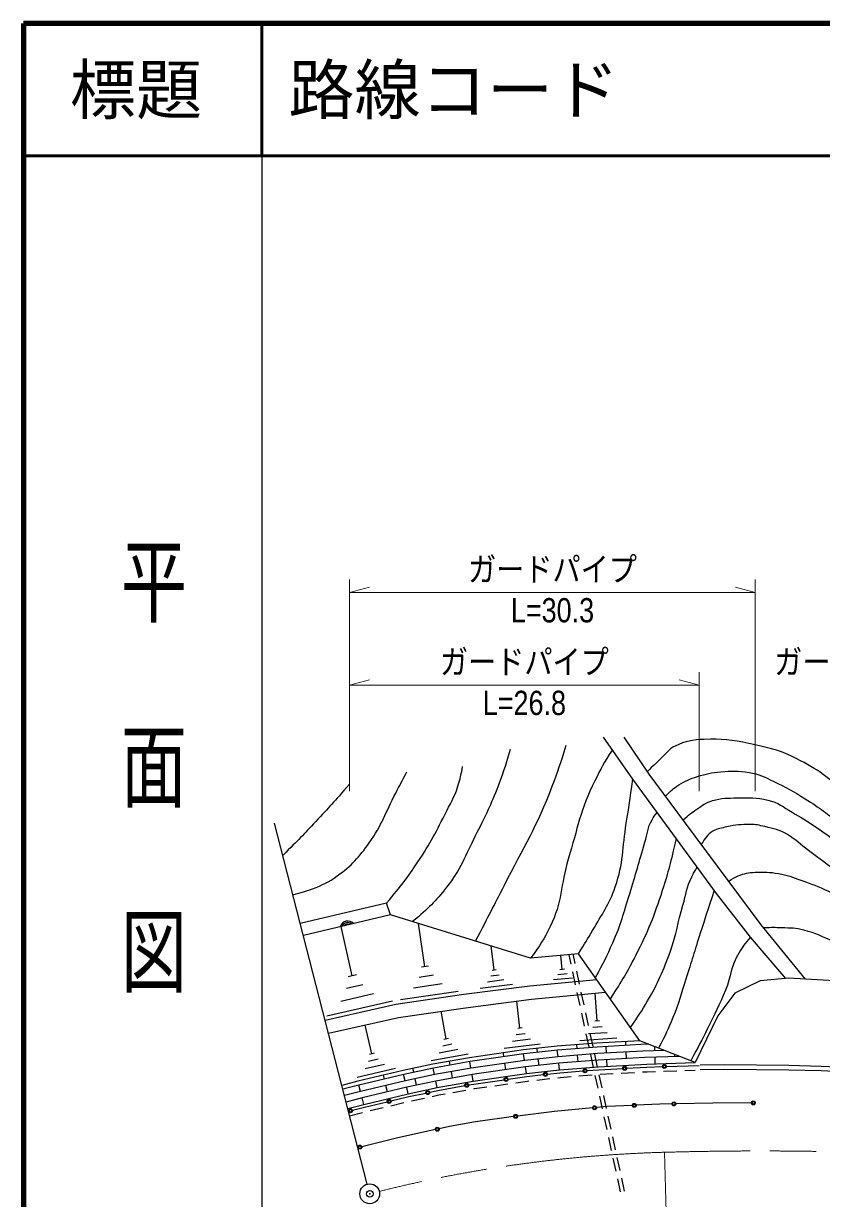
# Model space of a CAD drawing. Units: millimetres at full size, sheet at 1:1000; details may follow other scales. Extents: x 40000 to 680000, y 20000 to 380000.
# Drawn here: x 40000 to 100275, y 291219 to 380000 of the extents above; entities that cross this region are included whole.
import ezdxf
from ezdxf.enums import TextEntityAlignment as Align

# ---------------------------------------------------------------- set-up
doc = ezdxf.new("R2010")
doc.units = ezdxf.units.MM
doc.header["$LTSCALE"] = 1000
doc.header["$PDMODE"] = 32
doc.header["$PDSIZE"] = 500
doc.linetypes.add('CHAIN', pattern=[18.5, 12, -1.5, 3.5, -1.5])
for name, color, linetype, lineweight in [('M-BGD', 7, 'Continuous', 25), ('M-BMK', 2, 'CHAIN', 13), ('M-BMK-OTRS', 5, 'Continuous', 25), ('M-BMK-SRVR', 3, 'Continuous', 25), ('M-STR-HTXT', 7, 'Continuous', 13), ('M-STR-STRC', 7, 'Continuous', 25), ('M-TTL', 2, 'Continuous', 140), ('M-TTL-BAND', 7, 'Continuous', 25), ('M-TTL-LINE', 7, 'Continuous', 50)]:
    doc.layers.add(name, color=color, linetype=linetype, lineweight=lineweight)
doc.layers.add('M-OTRS', color=6, linetype='Continuous')
doc.layers.add('M-TTL-TXT', color=7, linetype='Continuous')
doc.styles.add('@ＭＳ ゴシック', font='')
doc.styles.add('ＭＳ ゴシック', font='')
doc.styles.add('ＭＳ Ｐゴシック', font='')
doc.styles.get('@ＭＳ ゴシック').set_extended_font_data('@MS Gothic')
doc.styles.get('ＭＳ ゴシック').set_extended_font_data('MS Gothic')
doc.styles.get('ＭＳ Ｐゴシック').set_extended_font_data('MS PGothic')

msp = doc.modelspace()

# ---------------------------------------------------------------- linework, layer by layer
at = {"layer": 'M-BGD'}
for p, q in [((67720, 312662), (61137, 311091)), ((64833, 308048), (63993, 311772)), ((70326, 308730), (69846, 312003)), ((75558, 308468), (75323, 310304)), ((80684, 308520), (80581, 309590)), ((81365, 308929), (81213, 309630)), ((81663, 308970), (81506, 309694)), ((65143, 308118), (64523, 307978)), ((70978, 308082), (69887, 307922)), ((70599, 308770), (70053, 308690)), ((75916, 308099), (75304, 308021)), ((75711, 308488), (75405, 308448)), ((81075, 308197), (80361, 308129)), ((80862, 308537), (80505, 308503)), ((81704, 307366), (81492, 308343)), ((82003, 307406), (81790, 308384)), ((65640, 307361), (64399, 307081)), ((71631, 307435), (69448, 307115)), ((76939, 307400), (74490, 307087)), ((76274, 307730), (75050, 307574)), ((81465, 307875), (80038, 307738)), ((66448, 306673), (63965, 306113)), ((72828, 306868), (68464, 306227)), ((82044, 305802), (81832, 306780)), ((82342, 305843), (82130, 306820)), ((83320, 304634), (83180, 306733)), ((67876, 306125), (62910, 305006)), ((77502, 304081), (77260, 306131)), ((71929, 303269), (71537, 305364)), ((82383, 304239), (82171, 305216)), ((82681, 304279), (82469, 305257)), ((83495, 304646), (83145, 304622)), ((66313, 302149), (65795, 304323)), ((77897, 303666), (77214, 303586)), ((77673, 304102), (77331, 304061)), ((82722, 302675), (82510, 303652)), ((84082, 303748), (82683, 303654)), ((83021, 302716), (82809, 303693)), ((83701, 304191), (83002, 304144)), ((72365, 302869), (71667, 302738)), ((72104, 303302), (71754, 303237)), ((79029, 302877), (76297, 302554)), ((78293, 303251), (76926, 303090)), ((81818, 302545), (81794, 302844)), ((84813, 303328), (82015, 303141)), ((86642, 302849), (83331, 302665)), ((85502, 302785), (85486, 303085)), ((87228, 302876), (86639, 302857)), ((66494, 302192), (66132, 302106)), ((73587, 302134), (70794, 301611)), ((72802, 302469), (71405, 302207)), ((77800, 302148), (73734, 301563)), ((76290, 301931), (76248, 302228)), ((77846, 301649), (77775, 302144)), ((80343, 302428), (77800, 302148)), ((80390, 301930), (77863, 301652)), ((78830, 302261), (78797, 302559)), ((80375, 301928), (80321, 302425)), ((83331, 302665), (80343, 302428)), ((83364, 302166), (80390, 301930)), ((81897, 301548), (81857, 302046)), ((83062, 301111), (82850, 302089)), ((83360, 301152), (83148, 302129)), ((86789, 302356), (83364, 302166)), ((86936, 301863), (83398, 301667)), ((84032, 302203), (84005, 302702)), ((85558, 301787), (85530, 302286)), ((88393, 302414), (86787, 302362)), ((89558, 301951), (86935, 301866)), ((87692, 302391), (87682, 302696)), ((87724, 301392), (87708, 301891)), ((89207, 301940), (89202, 302092)), ((68108, 301045), (65209, 300355)), ((67268, 301356), (65818, 301010)), ((66790, 301752), (66066, 301580)), ((70965, 301073), (68731, 300595)), ((69472, 300753), (69409, 301047)), ((71043, 300578), (70939, 301067)), ((73734, 301563), (70965, 301073)), ((73813, 301070), (71061, 300582)), ((72233, 301297), (72181, 301593)), ((73797, 301067), (73710, 301559)), ((77863, 301652), (73813, 301070)), ((77926, 301156), (73893, 300576)), ((76433, 300941), (76362, 301436)), ((77989, 300659), (77917, 301154)), ((80437, 301432), (77926, 301156)), ((78939, 301267), (78884, 301764)), ((80485, 300934), (80430, 301431)), ((83398, 301667), (80437, 301432)), ((84088, 301204), (84060, 301704)), ((91118, 300961), (92938, 300984)), ((92938, 300984), (95374, 300970)), ((95374, 300970), (97804, 300938)), ((68731, 300595), (65336, 299786)), ((68842, 300107), (65455, 299300)), ((67255, 300243), (67186, 300535)), ((68830, 300105), (68714, 300591)), ((71061, 300582), (68842, 300107)), ((71157, 300091), (68952, 299620)), ((69681, 299776), (69576, 300264)), ((71252, 299600), (71148, 300089)), ((73893, 300576), (71157, 300091)), ((72408, 300313), (72320, 300805)), ((73972, 300082), (73885, 300574)), ((77181, 299968), (78060, 300094)), ((78060, 300094), (78171, 300106)), ((78768, 300172), (79762, 300281)), ((80358, 300347), (80538, 300367)), ((80538, 300367), (81355, 300431)), ((81953, 300479), (82950, 300558)), ((83401, 299548), (83189, 300525)), ((83699, 299589), (83487, 300566)), ((83548, 300604), (84546, 300659)), ((85145, 300692), (86144, 300748)), ((86743, 300781), (87108, 300801)), ((87108, 300801), (87742, 300822)), ((88342, 300841), (89341, 300874)), ((89941, 300893), (90741, 300919)), ((97804, 300938), (100245, 300878)), ((100245, 300878), (102782, 300765)), ((65336, 299786), (64121, 299479)), ((65455, 299300), (64245, 298994)), ((65449, 299298), (65326, 299783)), ((68952, 299620), (65574, 298814)), ((67487, 299270), (67371, 299757)), ((69062, 299132), (68946, 299618)), ((72438, 299232), (73423, 299406)), ((74014, 299511), (74062, 299519)), ((74062, 299519), (75003, 299654)), ((75597, 299740), (76587, 299882)), ((65574, 298814), (64370, 298510)), ((65694, 298329), (65571, 298814)), ((67745, 298232), (68718, 298464)), ((69302, 298600), (70280, 298809)), ((70866, 298935), (71362, 299041)), ((71362, 299041), (71848, 299127)), ((83741, 297984), (83528, 298962)), ((84039, 298025), (83827, 299002)), ((64636, 297474), (65605, 297719)), ((66188, 297861), (67161, 298093)), ((84378, 296461), (84166, 297439)), ((84080, 296421), (83868, 297398)), ((84419, 294857), (84207, 295834)), ((84717, 294898), (84505, 295875)), ((84759, 293293), (84546, 294271)), ((85057, 293334), (84845, 294311)), ((85098, 291730), (84886, 292707)), ((85396, 291771), (85184, 292748))]:
    msp.add_line(p, q, dxfattribs=at)
for points in [[(97579, 307849), (94919, 310963), (92332, 314259), (86031, 322896), (83820, 326067)], [(99057, 307796), (95727, 311886), (89928, 319688), (87258, 323276), (85380, 326072)], [(67720, 312662), (67423, 313526), (60907, 311985)], [(86553, 303144), (81920, 309714), (78304, 309380), (67720, 312662)], [(83306, 307750), (78256, 307266), (73249, 306626), (68131, 305875), (62787, 304670)], [(102560, 307601), (97784, 307867), (95634, 307673), (93739, 306722), (92436, 305016), (90723, 301489)], [(63036, 303701), (68314, 304891), (73385, 305635), (78367, 306272), (83969, 306809)], [(90723, 301489), (86553, 303144), (83311, 302964), (80315, 302726), (77762, 302445), (73687, 301860), (70907, 301367), (68665, 300888), (65265, 300077), (64046, 299769)], [(64494, 298026), (65694, 298329), (69062, 299132), (71252, 299600), (73972, 300082), (77989, 300659), (80485, 300934), (83432, 301168), (87083, 301371), (90723, 301489)], [(91113, 301311), (92937, 301334), (95377, 301320), (97811, 301288), (100257, 301228), (106336, 300956), (116049, 300331)]]:
    msp.add_lwpolyline(points, dxfattribs=at)
for radius, start, end in [(567, 41.49873, 165.35376), (453, 49.45812, 157.39436), (340, 65.08349, 141.76899)]:
    msp.add_arc((64491, 311617), radius, start, end, dxfattribs=at)
for points, knots in [([(134234, 298963), (132419, 299547), (131933, 299714), (130473, 300238), (128363, 300994), (127176, 301418), (125133, 302339), (123552, 303052), (122649, 303448), (121202, 304404), (119779, 305344), (119083, 306020), (117827, 307173), (116102, 308756), (115332, 309842), (113693, 311514), (112483, 312748), (111865, 313506), (110564, 314643), (108807, 316178), (107638, 316814), (105870, 318336), (104310, 319678), (103645, 320663), (102052, 321966), (100619, 323138), (99778, 323794), (98109, 324594), (96889, 325179), (96115, 325308), (94792, 325596), (93497, 325877), (92737, 325969), (91413, 325909), (90536, 325868), (90016, 325781), (89222, 325408), (88703, 325164), (88543, 324826), (88121, 324438), (87723, 324072), (87596, 323947), (87121, 323480)], [0, 0, 0, 0, 1, 1, 1, 2, 2, 2, 3, 3, 3, 4, 4, 4, 5, 5, 5, 6, 6, 6, 7, 7, 7, 8, 8, 8, 9, 9, 9, 10, 10, 10, 11, 11, 11, 12, 12, 12, 13, 13, 13, 14, 14, 14, 14]), ([(76770, 325136), (76330, 323702), (76193, 323287), (75741, 322132), (75193, 320728), (74810, 319971), (74128, 318627), (73340, 317075), (73036, 316101), (71958, 314733), (71077, 313614), (70641, 313204), (69390, 312144)], [0, 0, 0, 0, 1, 1, 1, 2, 2, 2, 3, 3, 3, 4, 4, 4, 4]), ([(74140, 310671), (75214, 312706), (75485, 313241), (76325, 314900), (77792, 317796), (78807, 319341), (79941, 322382), (80387, 323577), (80558, 324001), (80998, 325470)], [0, 0, 0, 0, 1, 1, 1, 2, 2, 2, 3, 3, 3, 3]), ([(84477, 325126), (83804, 324087), (83628, 323722), (83154, 322786), (82051, 320606), (81859, 319199), (81151, 316861), (80555, 314890), (80704, 313609), (79774, 311771), (79280, 310792), (79057, 310386), (78304, 309380)], [0, 0, 0, 0, 1, 1, 1, 2, 2, 2, 3, 3, 3, 4, 4, 4, 4]), ([(60345, 314173), (61041, 314338), (61266, 314405), (61833, 314622), (62601, 314915), (63027, 315120), (63697, 315595), (64806, 316382), (65326, 316992), (66117, 318099), (67084, 319451), (67351, 320380), (68120, 321854), (68448, 322483), (68552, 322682), (68954, 323467)], [0, 0, 0, 0, 1, 1, 1, 2, 2, 2, 3, 3, 3, 4, 4, 4, 5, 5, 5, 5]), ([(67423, 313526), (68592, 314940), (68940, 315377), (69790, 316651), (70748, 318088), (71187, 318959), (71967, 320500), (72373, 321303), (72639, 321748), (72884, 322614), (73021, 323096), (73070, 323283), (73163, 323866)], [0, 0, 0, 0, 1, 1, 1, 2, 2, 2, 3, 3, 3, 4, 4, 4, 4]), ([(88485, 321627), (88911, 322041), (89070, 322185), (89503, 322465), (90006, 322789), (90329, 322916), (90900, 323095), (91573, 323306), (91965, 323403), (92668, 323466), (93500, 323541), (93982, 323550), (94807, 323417), (95558, 323295), (95944, 323065), (96636, 322749), (97613, 322303), (98137, 321996), (99047, 321426), (100154, 320733), (100718, 320259), (101779, 319498), (102593, 318914), (103045, 318581), (103844, 317977), (106023, 316330), (107168, 315310), (109336, 313649), (110500, 312757), (111225, 312349), (112340, 311396), (113221, 310644), (113641, 310142), (114468, 309331), (115998, 307830), (116766, 306897), (118348, 305451), (118898, 304948), (119175, 304624), (119788, 304199), (120714, 303556), (121294, 303287), (122291, 302759), (123683, 302023), (124457, 301586), (125921, 301007), (126989, 300585), (127625, 300453), (128715, 300091), (129816, 299725), (130163, 299607), (131530, 299143)], [0, 0, 0, 0, 1, 1, 1, 2, 2, 2, 3, 3, 3, 4, 4, 4, 5, 5, 5, 6, 6, 6, 7, 7, 7, 8, 8, 8, 9, 9, 9, 10, 10, 10, 11, 11, 11, 12, 12, 12, 13, 13, 13, 14, 14, 14, 15, 15, 15, 16, 16, 16, 17, 17, 17, 17]), ([(64618, 322521), (63414, 321150), (63095, 320785), (62084, 319705), (61126, 318682), (60804, 318356), (59585, 317131)], [0, 0, 0, 0, 1, 1, 1, 2, 2, 2, 2]), ([(81920, 309714), (82447, 310546), (82584, 310781), (82987, 311479), (83713, 312734), (84224, 313404), (84698, 314775), (85319, 316573), (85234, 317694), (85532, 319573), (85738, 320869), (85802, 321286), (86031, 322896)], [0, 0, 0, 0, 1, 1, 1, 2, 2, 2, 3, 3, 3, 4, 4, 4, 4]), ([(89824, 319827), (90283, 320226), (90429, 320351), (90856, 320633), (91297, 320925), (91536, 321132), (92043, 321282), (92748, 321492), (93180, 321477), (93916, 321486), (94823, 321499), (95348, 321519), (96234, 321320), (97008, 321145), (97365, 320810), (98051, 320411), (99374, 319641), (100086, 319154), (101315, 318241), (102877, 317082), (103696, 316356), (105172, 315089), (106160, 314241), (106647, 313692), (107620, 312826), (109146, 311467), (109968, 310665), (111569, 309396), (112815, 308409), (113548, 307901), (114833, 306967), (116408, 305821), (117286, 305173), (118894, 304074), (120596, 302911), (121487, 302147), (123308, 301181), (124779, 300400), (125351, 300152), (127196, 299430)], [0, 0, 0, 0, 1, 1, 1, 2, 2, 2, 3, 3, 3, 4, 4, 4, 5, 5, 5, 6, 6, 6, 7, 7, 7, 8, 8, 8, 9, 9, 9, 10, 10, 10, 11, 11, 11, 12, 12, 12, 13, 13, 13, 13]), ([(83193, 307909), (83862, 309112), (84050, 309486), (84512, 310538), (85127, 311938), (85330, 312779), (85791, 314237), (86269, 315748), (86463, 316618), (86932, 318131), (87138, 318798), (87120, 319233), (87478, 319832), (87614, 320058), (87668, 320156), (87862, 320387)], [0, 0, 0, 0, 1, 1, 1, 2, 2, 2, 3, 3, 3, 4, 4, 4, 5, 5, 5, 5]), ([(123952, 299646), (122874, 300355), (122593, 300550), (121731, 301144), (120085, 302281), (119202, 302974), (117596, 304167), (116334, 305104), (115653, 305662), (114388, 306596), (113382, 307338), (112808, 307740), (111792, 308469), (110092, 309689), (109137, 310368), (107434, 311584), (105943, 312649), (105099, 313235), (103614, 314310), (101912, 315543), (100976, 316258), (99294, 317518), (98669, 317986), (98366, 318318), (97699, 318723), (97096, 319090), (96679, 319154), (95993, 319317), (95565, 319418), (95320, 319489), (94880, 319484), (94195, 319476), (93805, 319450), (93137, 319298), (92715, 319202), (92453, 319184), (92080, 318964), (91635, 318703), (91494, 318451), (91194, 317985)], [0, 0, 0, 0, 1, 1, 1, 2, 2, 2, 3, 3, 3, 4, 4, 4, 5, 5, 5, 6, 6, 6, 7, 7, 7, 8, 8, 8, 9, 9, 9, 10, 10, 10, 11, 11, 11, 12, 12, 12, 13, 13, 13, 13]), ([(89292, 318427), (88878, 316561), (88732, 316000), (88244, 314483), (87613, 312521), (87188, 311432), (86242, 309601), (85559, 308279), (85284, 307807), (84318, 306314)], [0, 0, 0, 0, 1, 1, 1, 2, 2, 2, 3, 3, 3, 3]), ([(85846, 304148), (86491, 305055), (86669, 305348), (87139, 306152), (87953, 307545), (88315, 308389), (88863, 309907), (89342, 311231), (89408, 312035), (89809, 313384), (90058, 314224), (90077, 314746), (90477, 315526), (90623, 315812), (90677, 315928), (90886, 316241)], [0, 0, 0, 0, 1, 1, 1, 2, 2, 2, 3, 3, 3, 4, 4, 4, 5, 5, 5, 5]), ([(93271, 315190), (93564, 315397), (93684, 315461), (93971, 315589), (94445, 315800), (94752, 315836), (95270, 315868), (95957, 315910), (96350, 315879), (97031, 315775), (97711, 315671), (98070, 315503), (98719, 315274), (99543, 314984), (100004, 314810), (100796, 314440), (101820, 313961), (102393, 313687), (103373, 313123), (105113, 312122), (106078, 311536), (107731, 310397), (109811, 308964), (110905, 308060), (112923, 306540), (114685, 305213), (115702, 304505), (117411, 303110), (118884, 301906), (119363, 301487), (121103, 299935)], [0, 0, 0, 0, 1, 1, 1, 2, 2, 2, 3, 3, 3, 4, 4, 4, 5, 5, 5, 6, 6, 6, 7, 7, 7, 8, 8, 8, 9, 9, 9, 10, 10, 10, 10]), ([(92171, 314480), (91652, 312925), (91519, 312527), (91116, 311270), (90682, 309915), (90471, 309146), (90032, 307793), (89663, 306659), (89510, 306003), (89058, 304900), (88679, 303975), (88523, 303653), (87974, 302580)], [0, 0, 0, 0, 1, 1, 1, 2, 2, 2, 3, 3, 3, 4, 4, 4, 4]), ([(113711, 302942), (111217, 304785), (110560, 305298), (108466, 306701), (107223, 307534), (106582, 308099), (105253, 308787), (103712, 309586), (102805, 309947), (101206, 310623), (100336, 310991), (99864, 311252), (98953, 311499), (98321, 311671), (97938, 311637), (97284, 311666), (96745, 311690), (96556, 311689), (95902, 311671)], [0, 0, 0, 0, 1, 1, 1, 2, 2, 2, 3, 3, 3, 4, 4, 4, 5, 5, 5, 6, 6, 6, 6]), ([(94919, 310963), (94470, 310462), (94333, 310253), (94023, 309754), (93411, 308769), (93469, 308029), (93022, 306959), (92542, 305809), (92231, 305183), (91677, 304068), (91196, 303102), (91028, 302786), (90395, 301619)], [0, 0, 0, 0, 1, 1, 1, 2, 2, 2, 3, 3, 3, 4, 4, 4, 4])]:
    msp.add_open_spline(points, degree=3, knots=knots, dxfattribs=at)
at = {"layer": 'M-BMK'}
for centre, radius, start, end in [((95689, 29812), 265000, 86.17563, 91.5738), ((91157, 194750), 100000, 91.5738, 104.05061)]:
    msp.add_arc(centre, radius, start, end, dxfattribs=at)
at = {"layer": 'M-BMK-OTRS'}
msp.add_line((65965, 292300), (58953, 319589), dxfattribs=at)
at = {"layer": 'M-BMK-SRVR'}
msp.add_circle((66152, 291574), 750, dxfattribs=at)
msp.add_point((66152, 291574), dxfattribs=at)
at = {"layer": 'M-OTRS'}
msp.add_point((66152, 291574), dxfattribs=at)
at = {"layer": 'M-STR-HTXT'}
for p, q in [((64636, 338000), (64636, 322000)), ((64636, 337000), (66136, 337400)), ((95276, 337000), (93776, 337400)), ((95276, 338000), (95276, 322000)), ((64636, 337000), (95276, 337000)), ((64636, 330000), (66136, 330400)), ((91030, 330000), (89530, 330400)), ((91030, 331000), (91030, 322000)), ((64636, 330000), (91030, 330000)), ((89234, 264724), (88410, 294712))]:
    msp.add_line(p, q, dxfattribs=at)
at = {"layer": 'M-STR-STRC'}
for p, q in [((83447, 300948), (85257, 301049)), ((85557, 301066), (87093, 301151)), ((87093, 301151), (88254, 301189)), ((88553, 301198), (91030, 301279)), ((74007, 299865), (76302, 300195)), ((76599, 300237), (78016, 300441)), ((78016, 300441), (79277, 300580)), ((79575, 300613), (80505, 300715)), ((80505, 300715), (82264, 300855)), ((82563, 300878), (83447, 300948)), ((70681, 299253), (71295, 299384)), ((71295, 299384), (73336, 299746)), ((73631, 299798), (74007, 299865)), ((65746, 298115), (67463, 298525)), ((67755, 298594), (69111, 298917)), ((69111, 298917), (70388, 299190)), ((88069, 298348), (86279, 298264)), ((88977, 298367), (88069, 298348)), ((92075, 298431), (89277, 298373)), ((94976, 298443), (92075, 298431)), ((64840, 297886), (65746, 298115)), ((80112, 297798), (77320, 297446)), ((82986, 298061), (80112, 297798)), ((84088, 298162), (83285, 298088)), ((85979, 298250), (84088, 298162)), ((72183, 296657), (71400, 296486)), ((74151, 297012), (72183, 296657)), ((76135, 297297), (74151, 297012)), ((77022, 297409), (76135, 297297)), ((68267, 295802), (65555, 295134)), ((71107, 296422), (68267, 295802)), ((65263, 295063), (65256, 295061))]:
    msp.add_line(p, q, dxfattribs=at)
for centre, radius in [((82413, 300866), 150), ((82413, 300866), 120), ((85407, 301057), 150), ((85407, 301057), 120), ((85407, 301057), 100), ((85407, 301057), 100), ((85407, 301057), 100), ((85407, 301057), 100), ((88404, 301193), 150), ((88404, 301193), 120), ((88404, 301193), 100), ((88404, 301193), 100), ((88404, 301193), 100), ((88404, 301193), 100), ((76450, 300216), 150), ((76450, 300216), 120), ((76450, 300216), 100), ((76450, 300216), 100), ((76450, 300216), 100), ((76450, 300216), 100), ((79426, 300596), 150), ((79426, 300596), 120), ((79426, 300596), 100), ((79426, 300596), 100), ((79426, 300596), 100), ((79426, 300596), 100), ((82413, 300866), 100), ((82413, 300866), 100), ((82413, 300866), 100), ((82413, 300866), 100), ((70535, 299222), 150), ((70535, 299222), 120), ((70535, 299222), 100), ((70535, 299222), 100), ((70535, 299222), 100), ((70535, 299222), 100), ((73483, 299772), 150), ((73483, 299772), 120), ((73483, 299772), 100), ((73483, 299772), 100), ((73483, 299772), 100), ((73483, 299772), 100), ((67609, 298559), 150), ((67609, 298559), 120), ((67609, 298559), 100), ((67609, 298559), 100), ((67609, 298559), 100), ((67609, 298559), 100), ((86129, 298257), 150), ((86129, 298257), 120), ((86129, 298257), 100), ((86129, 298257), 100), ((86129, 298257), 100), ((86129, 298257), 100), ((89127, 298370), 150), ((89127, 298370), 120), ((89127, 298370), 100), ((89127, 298370), 100), ((89127, 298370), 100), ((89127, 298370), 100), ((95126, 298444), 150), ((95126, 298444), 120), ((95126, 298444), 100), ((95126, 298444), 100), ((95126, 298444), 100), ((95126, 298444), 100), ((64694, 297850), 150), ((64694, 297850), 120), ((64694, 297850), 100), ((64694, 297850), 100), ((64694, 297850), 100), ((64694, 297850), 100), ((77171, 297428), 150), ((77171, 297428), 120), ((77171, 297428), 100), ((77171, 297428), 100), ((77171, 297428), 100), ((77171, 297428), 100), ((83135, 298074), 150), ((83135, 298074), 120), ((83135, 298074), 100), ((83135, 298074), 100), ((83135, 298074), 100), ((83135, 298074), 100), ((71253, 296454), 150), ((71253, 296454), 120), ((71253, 296454), 100), ((71253, 296454), 100), ((71253, 296454), 100), ((71253, 296454), 100), ((65409, 295099), 150), ((65409, 295099), 120), ((65409, 295099), 100), ((65409, 295099), 100), ((65409, 295099), 100), ((65409, 295099), 100)]:
    msp.add_circle(centre, radius, dxfattribs=at)
at = {"layer": 'M-TTL'}
for p, q in [((40000, 380000), (40000, 20000)), ((680000, 380000), (40000, 380000))]:
    msp.add_line(p, q, dxfattribs=at)
at = {"layer": 'M-TTL-BAND'}
msp.add_line((58000, 370000), (58000, 20000), dxfattribs=at)
at = {"layer": 'M-TTL-LINE'}
for p, q in [((58000, 380000), (58000, 370000)), ((40000, 370000), (680000, 370000))]:
    msp.add_line(p, q, dxfattribs=at)

# ---------------------------------------------------------------- texts
at = {"layer": 'M-STR-HTXT', "style": 'ＭＳ Ｐゴシック', "width": 0.85}
for s, p in [('ガードパイプ', (79956, 337300)), ('L=30.3', (79956, 334200)), ('ガードパイプ', (77833, 330300)), ('ガードパイプ', (103076, 330300)), ('L=26.8', (77833, 327200))]:
    msp.add_text(s, height=1833, dxfattribs=at).set_placement(p, align=Align.BOTTOM_CENTER)
at = {"layer": 'M-TTL-BAND', "style": '@ＭＳ ゴシック', "width": 1.4}
msp.add_text('平  面  図', height=3666, rotation=270, dxfattribs=at).set_placement((49777, 306475), align=Align.MIDDLE_RIGHT)
at = {"layer": 'M-TTL-TXT', "style": 'ＭＳ ゴシック'}
msp.add_text('標題', height=3666, dxfattribs=at).set_placement((48500, 375000), align=Align.MIDDLE_CENTER)
msp.add_text('路線コード', height=3666, dxfattribs=at).set_placement((60000, 375000), align=Align.MIDDLE_LEFT)

doc.saveas('drawing.dxf')
